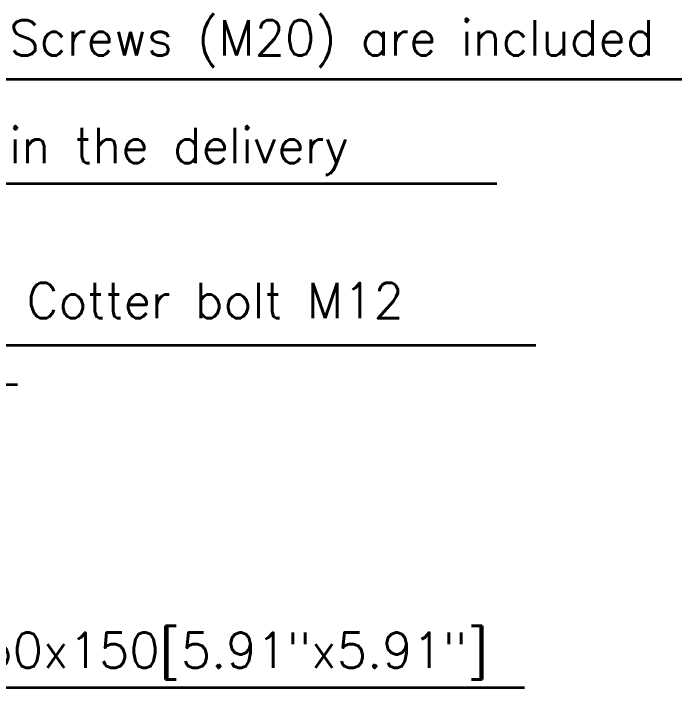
# Model space of a CAD drawing. Extents: x 68 to 8478, y -14 to 5926.
# Drawn here: x 6645 to 7300, y 2759 to 3426 of the extents above; entities that cross this region are included whole.
import ezdxf

# ---------------------------------------------------------------- set-up
doc = ezdxf.new("R2010")
doc.units = 0
doc.header["$LTSCALE"] = 10
for name, color, linetype, lineweight in [('M_EQUIP_D1', 3, 'CONTINUOUS', 35), ('M_EQUIP_E3', 3, 'CONTINUOUS', 35), ('M_EQUIP_T13', 3, 'CONTINUOUS', 35)]:
    doc.layers.add(name, color=color, linetype=linetype, lineweight=lineweight)
doc.styles.add('SIMPLEX', font='simplex')

msp = doc.modelspace()

# ---------------------------------------------------------------- linework, layer by layer
at = {"layer": 'M_EQUIP_E3', "color": 3, "linetype": 'Continuous', "lineweight": 35}
for p, q in [((6599.47, 3361.32), (7362.91, 3361.32)), ((6599.47, 3258.12), (7124.04, 3258.12)), ((6579.98, 3097.88), (7162.39, 3097.88)), ((6178.2, 3058.93), (6649.35, 3058.93)), ((6313.99, 2758.87), (7151.35, 2758.87))]:
    msp.add_line(p, q, dxfattribs=at)

# ---------------------------------------------------------------- texts
at = {"layer": 'M_EQUIP_D1', "color": 3, "linetype": 'Continuous', "style": 'SIMPLEX'}
msp.add_text('150x150[5.91"x5.91"]', height=35, dxfattribs=at).set_placement((6584.46, 2778.33))
at = {"layer": 'M_EQUIP_T13', "color": 3, "linetype": 'Continuous', "style": 'SIMPLEX'}
for s, p in [('Screws (M20) are included', (6641.11, 3384.72)), ('in the delivery', (6641.11, 3278.16)), ('Cotter bolt M12', (6658.34, 3124.6))]:
    msp.add_text(s, height=35, dxfattribs=at).set_placement(p)

doc.saveas('drawing.dxf')
